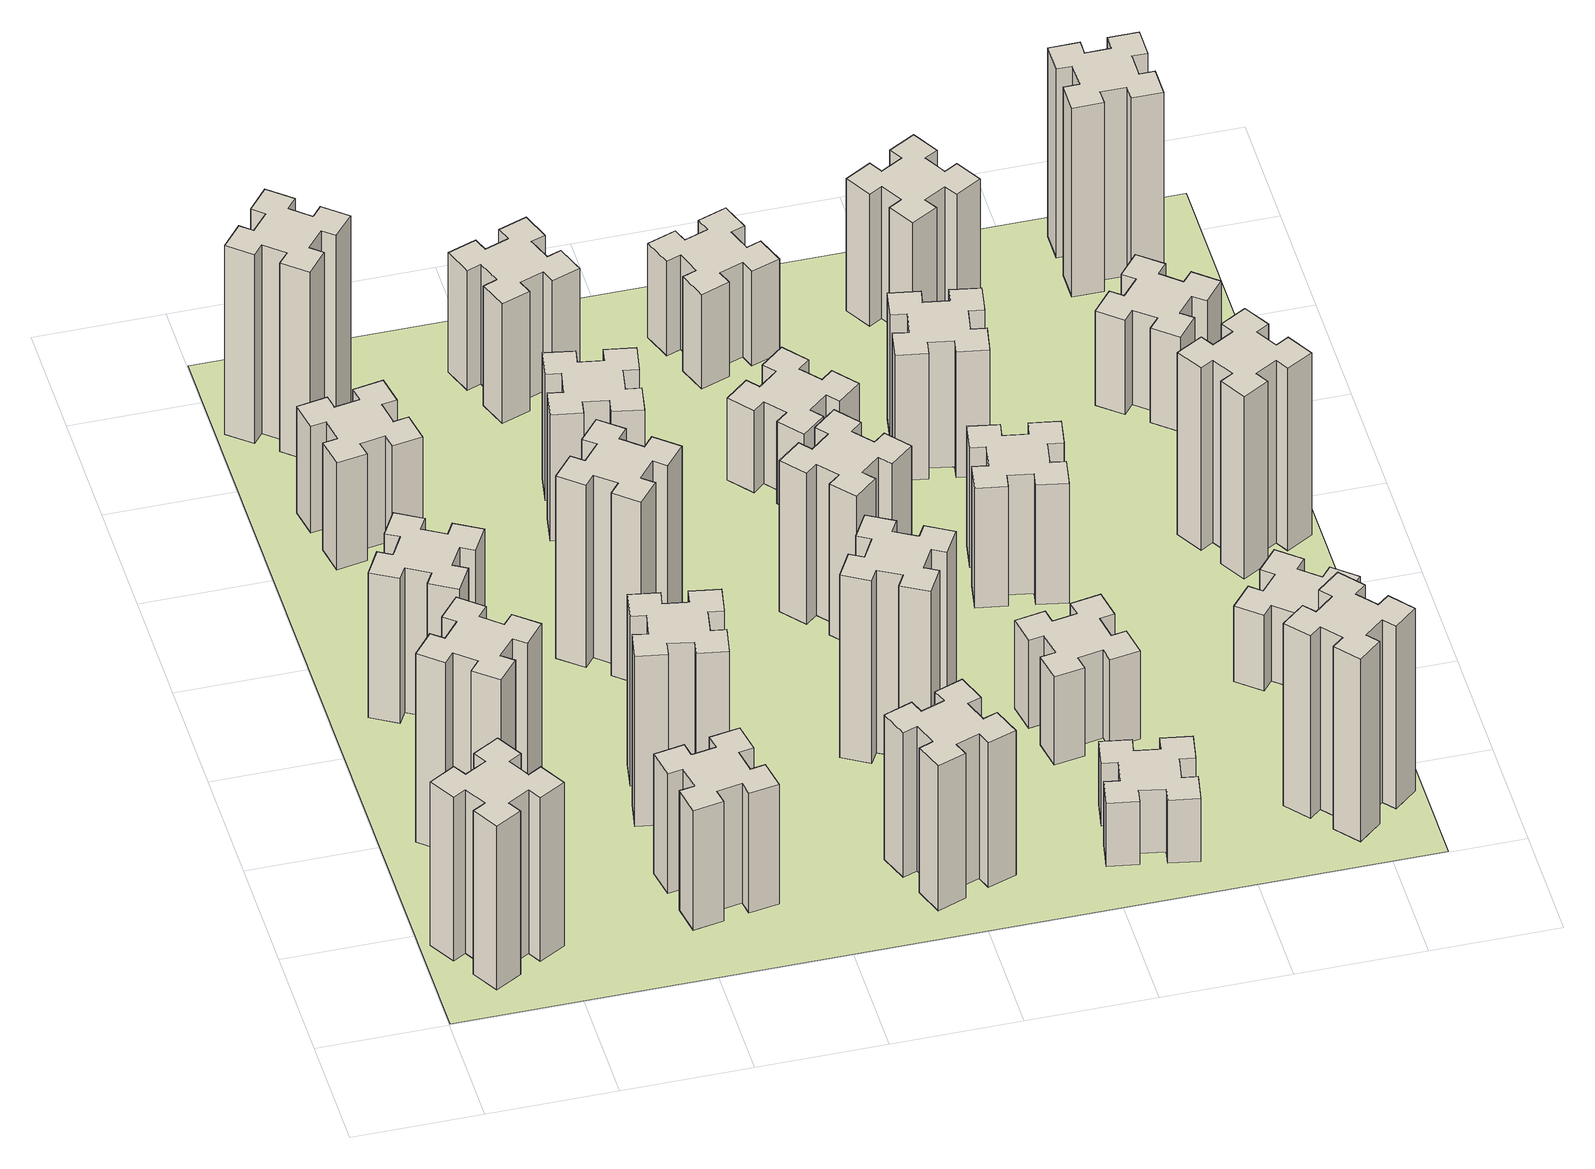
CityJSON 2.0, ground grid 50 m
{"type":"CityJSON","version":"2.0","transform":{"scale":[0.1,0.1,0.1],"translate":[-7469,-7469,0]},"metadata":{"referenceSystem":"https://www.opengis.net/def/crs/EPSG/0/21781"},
"CityObjects":{
"building1":{"type":"Building","attributes":{"class":"1000","function":"1000","usage":"1000","yearOfConstruction":2016,"roofType":"1000","measuredHeight":78,"storeysAboveGround":30,"storeysBelowGround":0},"geometry":[{"type":"Solid","lod":"1","boundaries":[[[[0,1,2,3,4,5,6,7,8,9,10,11,12,13,14,15,16,17,18,19]],[[17,16,20,21]],[[16,15,22,20]],[[15,14,23,22]],[[14,13,24,23]],[[13,12,25,24]],[[12,11,26,25]],[[11,10,27,26]],[[10,9,28,27]],[[9,8,29,28]],[[8,7,30,29]],[[7,6,31,30]],[[6,5,32,31]],[[5,4,33,32]],[[4,3,34,33]],[[3,2,35,34]],[[2,1,36,35]],[[1,0,37,36]],[[0,19,38,37]],[[19,18,39,38]],[[18,17,21,39]],[[24,25,26,27,28,29,30,31,32,33,34,35,36,37,38,39,21,20,22,23]]]]}]},
"building2":{"type":"Building","attributes":{"class":"1000","function":"1000","usage":"1000","yearOfConstruction":2016,"roofType":"1000","measuredHeight":90,"storeysAboveGround":30,"storeysBelowGround":0},"geometry":[{"type":"Solid","lod":"1","boundaries":[[[[40,41,42,43,44,45,46,47,48,49,50,51,52,53,54,55,56,57,58,59]],[[57,56,60,61]],[[56,55,62,60]],[[55,54,63,62]],[[54,53,64,63]],[[53,52,65,64]],[[52,51,66,65]],[[51,50,67,66]],[[50,49,68,67]],[[49,48,69,68]],[[48,47,70,69]],[[47,46,71,70]],[[46,45,72,71]],[[45,44,73,72]],[[44,43,74,73]],[[43,42,75,74]],[[42,41,76,75]],[[41,40,77,76]],[[40,59,78,77]],[[59,58,79,78]],[[58,57,61,79]],[[64,65,66,67,68,69,70,71,72,73,74,75,76,77,78,79,61,60,62,63]]]]}]},
"building3":{"type":"Building","attributes":{"class":"1000","function":"1000","usage":"1000","yearOfConstruction":2016,"roofType":"1000","measuredHeight":69,"storeysAboveGround":30,"storeysBelowGround":0},"geometry":[{"type":"Solid","lod":"1","boundaries":[[[[80,81,82,83,84,85,86,87,88,89,90,91,92,93,94,95,96,97,98,99]],[[97,96,100,101]],[[96,95,102,100]],[[95,94,103,102]],[[94,93,104,103]],[[93,92,105,104]],[[92,91,106,105]],[[91,90,107,106]],[[90,89,108,107]],[[89,88,109,108]],[[88,87,110,109]],[[87,86,111,110]],[[86,85,112,111]],[[85,84,113,112]],[[84,83,114,113]],[[83,82,115,114]],[[82,81,116,115]],[[81,80,117,116]],[[80,99,118,117]],[[99,98,119,118]],[[98,97,101,119]],[[104,105,106,107,108,109,110,111,112,113,114,115,116,117,118,119,101,100,102,103]]]]}]},
"building4":{"type":"Building","attributes":{"class":"1000","function":"1000","usage":"1000","yearOfConstruction":2016,"roofType":"1000","measuredHeight":51,"storeysAboveGround":30,"storeysBelowGround":0},"geometry":[{"type":"Solid","lod":"1","boundaries":[[[[120,121,122,123,124,125,126,127,128,129,130,131,132,133,134,135,136,137,138,139]],[[137,136,140,141]],[[136,135,142,140]],[[135,134,143,142]],[[134,133,144,143]],[[133,132,145,144]],[[132,131,146,145]],[[131,130,147,146]],[[130,129,148,147]],[[129,128,149,148]],[[128,127,150,149]],[[127,126,151,150]],[[126,125,152,151]],[[125,124,153,152]],[[124,123,154,153]],[[123,122,155,154]],[[122,121,156,155]],[[121,120,157,156]],[[120,139,158,157]],[[139,138,159,158]],[[138,137,141,159]],[[144,145,146,147,148,149,150,151,152,153,154,155,156,157,158,159,141,140,142,143]]]]}]},
"building5":{"type":"Building","attributes":{"class":"1000","function":"1000","usage":"1000","yearOfConstruction":2016,"roofType":"1000","measuredHeight":57,"storeysAboveGround":30,"storeysBelowGround":0},"geometry":[{"type":"Solid","lod":"1","boundaries":[[[[160,161,162,163,164,165,166,167,168,169,170,171,172,173,174,175,176,177,178,179]],[[177,176,180,181]],[[176,175,182,180]],[[175,174,183,182]],[[174,173,184,183]],[[173,172,185,184]],[[172,171,186,185]],[[171,170,187,186]],[[170,169,188,187]],[[169,168,189,188]],[[168,167,190,189]],[[167,166,191,190]],[[166,165,192,191]],[[165,164,193,192]],[[164,163,194,193]],[[163,162,195,194]],[[162,161,196,195]],[[161,160,197,196]],[[160,179,198,197]],[[179,178,199,198]],[[178,177,181,199]],[[184,185,186,187,188,189,190,191,192,193,194,195,196,197,198,199,181,180,182,183]]]]}]},
"building6":{"type":"Building","attributes":{"class":"1000","function":"1000","usage":"1000","yearOfConstruction":2016,"roofType":"1000","measuredHeight":90,"storeysAboveGround":30,"storeysBelowGround":0},"geometry":[{"type":"Solid","lod":"1","boundaries":[[[[200,201,202,203,204,205,206,207,208,209,210,211,212,213,214,215,216,217,218,219]],[[217,216,220,221]],[[216,215,222,220]],[[215,214,223,222]],[[214,213,224,223]],[[213,212,225,224]],[[212,211,226,225]],[[211,210,227,226]],[[210,209,228,227]],[[209,208,229,228]],[[208,207,230,229]],[[207,206,231,230]],[[206,205,232,231]],[[205,204,233,232]],[[204,203,234,233]],[[203,202,235,234]],[[202,201,236,235]],[[201,200,237,236]],[[200,219,238,237]],[[219,218,239,238]],[[218,217,221,239]],[[224,225,226,227,228,229,230,231,232,233,234,235,236,237,238,239,221,220,222,223]]]]}]},
"building7":{"type":"Building","attributes":{"class":"1000","function":"1000","usage":"1000","yearOfConstruction":2016,"roofType":"1000","measuredHeight":81,"storeysAboveGround":30,"storeysBelowGround":0},"geometry":[{"type":"Solid","lod":"1","boundaries":[[[[240,241,242,243,244,245,246,247,248,249,250,251,252,253,254,255,256,257,258,259]],[[257,256,260,261]],[[256,255,262,260]],[[255,254,263,262]],[[254,253,264,263]],[[253,252,265,264]],[[252,251,266,265]],[[251,250,267,266]],[[250,249,268,267]],[[249,248,269,268]],[[248,247,270,269]],[[247,246,271,270]],[[246,245,272,271]],[[245,244,273,272]],[[244,243,274,273]],[[243,242,275,274]],[[242,241,276,275]],[[241,240,277,276]],[[240,259,278,277]],[[259,258,279,278]],[[258,257,261,279]],[[264,265,266,267,268,269,270,271,272,273,274,275,276,277,278,279,261,260,262,263]]]]}]},
"building8":{"type":"Building","attributes":{"class":"1000","function":"1000","usage":"1000","yearOfConstruction":2016,"roofType":"1000","measuredHeight":87,"storeysAboveGround":30,"storeysBelowGround":0},"geometry":[{"type":"Solid","lod":"1","boundaries":[[[[280,281,282,283,284,285,286,287,288,289,290,291,292,293,294,295,296,297,298,299]],[[297,296,300,301]],[[296,295,302,300]],[[295,294,303,302]],[[294,293,304,303]],[[293,292,305,304]],[[292,291,306,305]],[[291,290,307,306]],[[290,289,308,307]],[[289,288,309,308]],[[288,287,310,309]],[[287,286,311,310]],[[286,285,312,311]],[[285,284,313,312]],[[284,283,314,313]],[[283,282,315,314]],[[282,281,316,315]],[[281,280,317,316]],[[280,299,318,317]],[[299,298,319,318]],[[298,297,301,319]],[[304,305,306,307,308,309,310,311,312,313,314,315,316,317,318,319,301,300,302,303]]]]}]},
"building9":{"type":"Building","attributes":{"class":"1000","function":"1000","usage":"1000","yearOfConstruction":2016,"roofType":"1000","measuredHeight":60,"storeysAboveGround":30,"storeysBelowGround":0},"geometry":[{"type":"Solid","lod":"1","boundaries":[[[[320,321,322,323,324,325,326,327,328,329,330,331,332,333,334,335,336,337,338,339]],[[337,336,340,341]],[[336,335,342,340]],[[335,334,343,342]],[[334,333,344,343]],[[333,332,345,344]],[[332,331,346,345]],[[331,330,347,346]],[[330,329,348,347]],[[329,328,349,348]],[[328,327,350,349]],[[327,326,351,350]],[[326,325,352,351]],[[325,324,353,352]],[[324,323,354,353]],[[323,322,355,354]],[[322,321,356,355]],[[321,320,357,356]],[[320,339,358,357]],[[339,338,359,358]],[[338,337,341,359]],[[344,345,346,347,348,349,350,351,352,353,354,355,356,357,358,359,341,340,342,343]]]]}]},
"building10":{"type":"Building","attributes":{"class":"1000","function":"1000","usage":"1000","yearOfConstruction":2016,"roofType":"1000","measuredHeight":69,"storeysAboveGround":30,"storeysBelowGround":0},"geometry":[{"type":"Solid","lod":"1","boundaries":[[[[360,361,362,363,364,365,366,367,368,369,370,371,372,373,374,375,376,377,378,379]],[[377,376,380,381]],[[376,375,382,380]],[[375,374,383,382]],[[374,373,384,383]],[[373,372,385,384]],[[372,371,386,385]],[[371,370,387,386]],[[370,369,388,387]],[[369,368,389,388]],[[368,367,390,389]],[[367,366,391,390]],[[366,365,392,391]],[[365,364,393,392]],[[364,363,394,393]],[[363,362,395,394]],[[362,361,396,395]],[[361,360,397,396]],[[360,379,398,397]],[[379,378,399,398]],[[378,377,381,399]],[[384,385,386,387,388,389,390,391,392,393,394,395,396,397,398,399,381,380,382,383]]]]}]},
"building11":{"type":"Building","attributes":{"class":"1000","function":"1000","usage":"1000","yearOfConstruction":2016,"roofType":"1000","measuredHeight":57,"storeysAboveGround":30,"storeysBelowGround":0},"geometry":[{"type":"Solid","lod":"1","boundaries":[[[[400,401,402,403,404,405,406,407,408,409,410,411,412,413,414,415,416,417,418,419]],[[417,416,420,421]],[[416,415,422,420]],[[415,414,423,422]],[[414,413,424,423]],[[413,412,425,424]],[[412,411,426,425]],[[411,410,427,426]],[[410,409,428,427]],[[409,408,429,428]],[[408,407,430,429]],[[407,406,431,430]],[[406,405,432,431]],[[405,404,433,432]],[[404,403,434,433]],[[403,402,435,434]],[[402,401,436,435]],[[401,400,437,436]],[[400,419,438,437]],[[419,418,439,438]],[[418,417,421,439]],[[424,425,426,427,428,429,430,431,432,433,434,435,436,437,438,439,421,420,422,423]]]]}]},
"building12":{"type":"Building","attributes":{"class":"1000","function":"1000","usage":"1000","yearOfConstruction":2016,"roofType":"1000","measuredHeight":87,"storeysAboveGround":30,"storeysBelowGround":0},"geometry":[{"type":"Solid","lod":"1","boundaries":[[[[440,441,442,443,444,445,446,447,448,449,450,451,452,453,454,455,456,457,458,459]],[[457,456,460,461]],[[456,455,462,460]],[[455,454,463,462]],[[454,453,464,463]],[[453,452,465,464]],[[452,451,466,465]],[[451,450,467,466]],[[450,449,468,467]],[[449,448,469,468]],[[448,447,470,469]],[[447,446,471,470]],[[446,445,472,471]],[[445,444,473,472]],[[444,443,474,473]],[[443,442,475,474]],[[442,441,476,475]],[[441,440,477,476]],[[440,459,478,477]],[[459,458,479,478]],[[458,457,461,479]],[[464,465,466,467,468,469,470,471,472,473,474,475,476,477,478,479,461,460,462,463]]]]}]},
"building13":{"type":"Building","attributes":{"class":"1000","function":"1000","usage":"1000","yearOfConstruction":2016,"roofType":"1000","measuredHeight":72,"storeysAboveGround":30,"storeysBelowGround":0},"geometry":[{"type":"Solid","lod":"1","boundaries":[[[[480,481,482,483,484,485,486,487,488,489,490,491,492,493,494,495,496,497,498,499]],[[497,496,500,501]],[[496,495,502,500]],[[495,494,503,502]],[[494,493,504,503]],[[493,492,505,504]],[[492,491,506,505]],[[491,490,507,506]],[[490,489,508,507]],[[489,488,509,508]],[[488,487,510,509]],[[487,486,511,510]],[[486,485,512,511]],[[485,484,513,512]],[[484,483,514,513]],[[483,482,515,514]],[[482,481,516,515]],[[481,480,517,516]],[[480,499,518,517]],[[499,498,519,518]],[[498,497,501,519]],[[504,505,506,507,508,509,510,511,512,513,514,515,516,517,518,519,501,500,502,503]]]]}]},
"building14":{"type":"Building","attributes":{"class":"1000","function":"1000","usage":"1000","yearOfConstruction":2016,"roofType":"1000","measuredHeight":39,"storeysAboveGround":30,"storeysBelowGround":0},"geometry":[{"type":"Solid","lod":"1","boundaries":[[[[520,521,522,523,524,525,526,527,528,529,530,531,532,533,534,535,536,537,538,539]],[[537,536,540,541]],[[536,535,542,540]],[[535,534,543,542]],[[534,533,544,543]],[[533,532,545,544]],[[532,531,546,545]],[[531,530,547,546]],[[530,529,548,547]],[[529,528,549,548]],[[528,527,550,549]],[[527,526,551,550]],[[526,525,552,551]],[[525,524,553,552]],[[524,523,554,553]],[[523,522,555,554]],[[522,521,556,555]],[[521,520,557,556]],[[520,539,558,557]],[[539,538,559,558]],[[538,537,541,559]],[[544,545,546,547,548,549,550,551,552,553,554,555,556,557,558,559,541,540,542,543]]]]}]},
"building15":{"type":"Building","attributes":{"class":"1000","function":"1000","usage":"1000","yearOfConstruction":2016,"roofType":"1000","measuredHeight":30,"storeysAboveGround":30,"storeysBelowGround":0},"geometry":[{"type":"Solid","lod":"1","boundaries":[[[[560,561,562,563,564,565,566,567,568,569,570,571,572,573,574,575,576,577,578,579]],[[577,576,580,581]],[[576,575,582,580]],[[575,574,583,582]],[[574,573,584,583]],[[573,572,585,584]],[[572,571,586,585]],[[571,570,587,586]],[[570,569,588,587]],[[569,568,589,588]],[[568,567,590,589]],[[567,566,591,590]],[[566,565,592,591]],[[565,564,593,592]],[[564,563,594,593]],[[563,562,595,594]],[[562,561,596,595]],[[561,560,597,596]],[[560,579,598,597]],[[579,578,599,598]],[[578,577,581,599]],[[584,585,586,587,588,589,590,591,592,593,594,595,596,597,598,599,581,580,582,583]]]]}]},
"building16":{"type":"Building","attributes":{"class":"1000","function":"1000","usage":"1000","yearOfConstruction":2016,"roofType":"1000","measuredHeight":45,"storeysAboveGround":30,"storeysBelowGround":0},"geometry":[{"type":"Solid","lod":"1","boundaries":[[[[600,601,602,603,604,605,606,607,608,609,610,611,612,613,614,615,616,617,618,619]],[[617,616,620,621]],[[616,615,622,620]],[[615,614,623,622]],[[614,613,624,623]],[[613,612,625,624]],[[612,611,626,625]],[[611,610,627,626]],[[610,609,628,627]],[[609,608,629,628]],[[608,607,630,629]],[[607,606,631,630]],[[606,605,632,631]],[[605,604,633,632]],[[604,603,634,633]],[[603,602,635,634]],[[602,601,636,635]],[[601,600,637,636]],[[600,619,638,637]],[[619,618,639,638]],[[618,617,621,639]],[[624,625,626,627,628,629,630,631,632,633,634,635,636,637,638,639,621,620,622,623]]]]}]},
"building17":{"type":"Building","attributes":{"class":"1000","function":"1000","usage":"1000","yearOfConstruction":2016,"roofType":"1000","measuredHeight":42,"storeysAboveGround":30,"storeysBelowGround":0},"geometry":[{"type":"Solid","lod":"1","boundaries":[[[[640,641,642,643,644,645,646,647,648,649,650,651,652,653,654,655,656,657,658,659]],[[657,656,660,661]],[[656,655,662,660]],[[655,654,663,662]],[[654,653,664,663]],[[653,652,665,664]],[[652,651,666,665]],[[651,650,667,666]],[[650,649,668,667]],[[649,648,669,668]],[[648,647,670,669]],[[647,646,671,670]],[[646,645,672,671]],[[645,644,673,672]],[[644,643,674,673]],[[643,642,675,674]],[[642,641,676,675]],[[641,640,677,676]],[[640,659,678,677]],[[659,658,679,678]],[[658,657,661,679]],[[664,665,666,667,668,669,670,671,672,673,674,675,676,677,678,679,661,660,662,663]]]]}]},
"building18":{"type":"Building","attributes":{"class":"1000","function":"1000","usage":"1000","yearOfConstruction":2016,"roofType":"1000","measuredHeight":57,"storeysAboveGround":30,"storeysBelowGround":0},"geometry":[{"type":"Solid","lod":"1","boundaries":[[[[680,681,682,683,684,685,686,687,688,689,690,691,692,693,694,695,696,697,698,699]],[[697,696,700,701]],[[696,695,702,700]],[[695,694,703,702]],[[694,693,704,703]],[[693,692,705,704]],[[692,691,706,705]],[[691,690,707,706]],[[690,689,708,707]],[[689,688,709,708]],[[688,687,710,709]],[[687,686,711,710]],[[686,685,712,711]],[[685,684,713,712]],[[684,683,714,713]],[[683,682,715,714]],[[682,681,716,715]],[[681,680,717,716]],[[680,699,718,717]],[[699,698,719,718]],[[698,697,701,719]],[[704,705,706,707,708,709,710,711,712,713,714,715,716,717,718,719,701,700,702,703]]]]}]},
"building19":{"type":"Building","attributes":{"class":"1000","function":"1000","usage":"1000","yearOfConstruction":2016,"roofType":"1000","measuredHeight":60,"storeysAboveGround":30,"storeysBelowGround":0},"geometry":[{"type":"Solid","lod":"1","boundaries":[[[[720,721,722,723,724,725,726,727,728,729,730,731,732,733,734,735,736,737,738,739]],[[737,736,740,741]],[[736,735,742,740]],[[735,734,743,742]],[[734,733,744,743]],[[733,732,745,744]],[[732,731,746,745]],[[731,730,747,746]],[[730,729,748,747]],[[729,728,749,748]],[[728,727,750,749]],[[727,726,751,750]],[[726,725,752,751]],[[725,724,753,752]],[[724,723,754,753]],[[723,722,755,754]],[[722,721,756,755]],[[721,720,757,756]],[[720,739,758,757]],[[739,738,759,758]],[[738,737,741,759]],[[744,745,746,747,748,749,750,751,752,753,754,755,756,757,758,759,741,740,742,743]]]]}]},
"building20":{"type":"Building","attributes":{"class":"1000","function":"1000","usage":"1000","yearOfConstruction":2016,"roofType":"1000","measuredHeight":87,"storeysAboveGround":30,"storeysBelowGround":0},"geometry":[{"type":"Solid","lod":"1","boundaries":[[[[760,761,762,763,764,765,766,767,768,769,770,771,772,773,774,775,776,777,778,779]],[[777,776,780,781]],[[776,775,782,780]],[[775,774,783,782]],[[774,773,784,783]],[[773,772,785,784]],[[772,771,786,785]],[[771,770,787,786]],[[770,769,788,787]],[[769,768,789,788]],[[768,767,790,789]],[[767,766,791,790]],[[766,765,792,791]],[[765,764,793,792]],[[764,763,794,793]],[[763,762,795,794]],[[762,761,796,795]],[[761,760,797,796]],[[760,779,798,797]],[[779,778,799,798]],[[778,777,781,799]],[[784,785,786,787,788,789,790,791,792,793,794,795,796,797,798,799,781,780,782,783]]]]}]},
"building21":{"type":"Building","attributes":{"class":"1000","function":"1000","usage":"1000","yearOfConstruction":2016,"roofType":"1000","measuredHeight":63,"storeysAboveGround":30,"storeysBelowGround":0},"geometry":[{"type":"Solid","lod":"1","boundaries":[[[[800,801,802,803,804,805,806,807,808,809,810,811,812,813,814,815,816,817,818,819]],[[817,816,820,821]],[[816,815,822,820]],[[815,814,823,822]],[[814,813,824,823]],[[813,812,825,824]],[[812,811,826,825]],[[811,810,827,826]],[[810,809,828,827]],[[809,808,829,828]],[[808,807,830,829]],[[807,806,831,830]],[[806,805,832,831]],[[805,804,833,832]],[[804,803,834,833]],[[803,802,835,834]],[[802,801,836,835]],[[801,800,837,836]],[[800,819,838,837]],[[819,818,839,838]],[[818,817,821,839]],[[824,825,826,827,828,829,830,831,832,833,834,835,836,837,838,839,821,820,822,823]]]]}]},
"building22":{"type":"Building","attributes":{"class":"1000","function":"1000","usage":"1000","yearOfConstruction":2016,"roofType":"1000","measuredHeight":36,"storeysAboveGround":30,"storeysBelowGround":0},"geometry":[{"type":"Solid","lod":"1","boundaries":[[[[840,841,842,843,844,845,846,847,848,849,850,851,852,853,854,855,856,857,858,859]],[[857,856,860,861]],[[856,855,862,860]],[[855,854,863,862]],[[854,853,864,863]],[[853,852,865,864]],[[852,851,866,865]],[[851,850,867,866]],[[850,849,868,867]],[[849,848,869,868]],[[848,847,870,869]],[[847,846,871,870]],[[846,845,872,871]],[[845,844,873,872]],[[844,843,874,873]],[[843,842,875,874]],[[842,841,876,875]],[[841,840,877,876]],[[840,859,878,877]],[[859,858,879,878]],[[858,857,861,879]],[[864,865,866,867,868,869,870,871,872,873,874,875,876,877,878,879,861,860,862,863]]]]}]},
"building23":{"type":"Building","attributes":{"class":"1000","function":"1000","usage":"1000","yearOfConstruction":2016,"roofType":"1000","measuredHeight":87,"storeysAboveGround":30,"storeysBelowGround":0},"geometry":[{"type":"Solid","lod":"1","boundaries":[[[[880,881,882,883,884,885,886,887,888,889,890,891,892,893,894,895,896,897,898,899]],[[897,896,900,901]],[[896,895,902,900]],[[895,894,903,902]],[[894,893,904,903]],[[893,892,905,904]],[[892,891,906,905]],[[891,890,907,906]],[[890,889,908,907]],[[889,888,909,908]],[[888,887,910,909]],[[887,886,911,910]],[[886,885,912,911]],[[885,884,913,912]],[[884,883,914,913]],[[883,882,915,914]],[[882,881,916,915]],[[881,880,917,916]],[[880,899,918,917]],[[899,898,919,918]],[[898,897,901,919]],[[904,905,906,907,908,909,910,911,912,913,914,915,916,917,918,919,901,900,902,903]]]]}]},
"building24":{"type":"Building","attributes":{"class":"1000","function":"1000","usage":"1000","yearOfConstruction":2016,"roofType":"1000","measuredHeight":45,"storeysAboveGround":30,"storeysBelowGround":0},"geometry":[{"type":"Solid","lod":"1","boundaries":[[[[920,921,922,923,924,925,926,927,928,929,930,931,932,933,934,935,936,937,938,939]],[[937,936,940,941]],[[936,935,942,940]],[[935,934,943,942]],[[934,933,944,943]],[[933,932,945,944]],[[932,931,946,945]],[[931,930,947,946]],[[930,929,948,947]],[[929,928,949,948]],[[928,927,950,949]],[[927,926,951,950]],[[926,925,952,951]],[[925,924,953,952]],[[924,923,954,953]],[[923,922,955,954]],[[922,921,956,955]],[[921,920,957,956]],[[920,939,958,957]],[[939,938,959,958]],[[938,937,941,959]],[[944,945,946,947,948,949,950,951,952,953,954,955,956,957,958,959,941,940,942,943]]]]}]},
"building25":{"type":"Building","attributes":{"class":"1000","function":"1000","usage":"1000","yearOfConstruction":2016,"roofType":"1000","measuredHeight":90,"storeysAboveGround":30,"storeysBelowGround":0},"geometry":[{"type":"Solid","lod":"1","boundaries":[[[[960,961,962,963,964,965,966,967,968,969,970,971,972,973,974,975,976,977,978,979]],[[977,976,980,981]],[[976,975,982,980]],[[975,974,983,982]],[[974,973,984,983]],[[973,972,985,984]],[[972,971,986,985]],[[971,970,987,986]],[[970,969,988,987]],[[969,968,989,988]],[[968,967,990,989]],[[967,966,991,990]],[[966,965,992,991]],[[965,964,993,992]],[[964,963,994,993]],[[963,962,995,994]],[[962,961,996,995]],[[961,960,997,996]],[[960,979,998,997]],[[979,978,999,998]],[[978,977,981,999]],[[984,985,986,987,988,989,990,991,992,993,994,995,996,997,998,999,981,980,982,983]]]]}]},
"landuse1":{"type":"LandUse","attributes":{"name":"plot1","function":"1010"},"geometry":[{"type":"MultiSurface","lod":"1","boundaries":[[[1000,1001,1002,1003]]]}]}
},
"vertices":[
[155,364,0],[205,277,0],[153,247,0],[213,143,0],[317,203,0],[287,255,0],[374,305,0],[404,253,0],[508,313,0],[448,417,0],[396,387,0],[346,474,0],[398,504,0],[338,608,0],[234,548,0],[264,496,0],[177,446,0],[147,498,0],[43,438,0],[103,334,0],[177,446,780],[147,498,780],[264,496,780],[234,548,780],[338,608,780],[398,504,780],[346,474,780],[396,387,780],[448,417,780],[508,313,780],[404,253,780],[374,305,780],[287,255,780],[317,203,780],[213,143,780],[153,247,780],[205,277,780],[155,364,780],[103,334,780],[43,438,780],
[484,1067,0],[408,1132,0],[446,1178,0],[354,1255,0],[277,1163,0],[323,1124,0],[259,1048,0],[213,1086,0],[136,994,0],[228,917,0],[266,963,0],[343,899,0],[304,853,0],[396,776,0],[473,868,0],[427,906,0],[492,983,0],[538,944,0],[615,1036,0],[523,1113,0],[492,983,900],[538,944,900],[427,906,900],[473,868,900],[396,776,900],[304,853,900],[343,899,900],[266,963,900],[228,917,900],[136,994,900],[213,1086,900],[259,1048,900],[323,1124,900],[277,1163,900],[354,1255,900],[446,1178,900],[408,1132,900],[484,1067,900],[523,1113,900],[615,1036,900],
[474,1826,0],[387,1876,0],[417,1928,0],[313,1988,0],[253,1884,0],[305,1854,0],[255,1767,0],[203,1797,0],[143,1693,0],[247,1633,0],[277,1685,0],[364,1635,0],[334,1583,0],[438,1523,0],[498,1627,0],[446,1657,0],[496,1744,0],[548,1714,0],[608,1818,0],[504,1878,0],[496,1744,690],[548,1714,690],[446,1657,690],[498,1627,690],[438,1523,690],[334,1583,690],[364,1635,690],[277,1685,690],[247,1633,690],[143,1693,690],[203,1797,690],[255,1767,690],[305,1854,690],[253,1884,690],[313,1988,690],[417,1928,690],[387,1876,690],[474,1826,690],[504,1878,690],[608,1818,690],
[405,2812,0],[307,2795,0],[297,2854,0],[178,2833,0],[199,2715,0],[258,2725,0],[276,2627,0],[217,2617,0],[237,2498,0],[356,2519,0],[345,2578,0],[444,2596,0],[454,2537,0],[572,2557,0],[551,2676,0],[492,2665,0],[475,2764,0],[534,2774,0],[513,2892,0],[395,2871,0],[475,2764,510],[534,2774,510],[492,2665,510],[551,2676,510],[572,2557,510],[454,2537,510],[444,2596,510],[345,2578,510],[356,2519,510],[237,2498,510],[217,2617,510],[276,2627,510],[258,2725,510],[199,2715,510],[178,2833,510],[297,2854,510],[307,2795,510],[405,2812,510],[395,2871,510],[513,2892,510],
[1085,358,0],[1184,376,0],[1194,317,0],[1312,337,0],[1291,456,0],[1232,445,0],[1215,544,0],[1274,554,0],[1253,672,0],[1135,651,0],[1145,592,0],[1047,575,0],[1037,634,0],[918,613,0],[939,495,0],[998,505,0],[1016,407,0],[957,397,0],[977,278,0],[1096,299,0],[1016,407,570],[957,397,570],[998,505,570],[939,495,570],[918,613,570],[1037,634,570],[1047,575,570],[1145,592,570],[1135,651,570],[1253,672,570],[1274,554,570],[1215,544,570],[1232,445,570],[1291,456,570],[1312,337,570],[1194,317,570],[1184,376,570],[1085,358,570],[1096,299,570],[977,278,570],
[384,3387,0],[308,3452,0],[346,3498,0],[254,3575,0],[177,3483,0],[223,3444,0],[159,3368,0],[113,3406,0],[36,3314,0],[128,3237,0],[166,3283,0],[243,3219,0],[204,3173,0],[296,3096,0],[373,3188,0],[327,3226,0],[392,3303,0],[438,3264,0],[515,3356,0],[423,3433,0],[392,3303,900],[438,3264,900],[327,3226,900],[373,3188,900],[296,3096,900],[204,3173,900],[243,3219,900],[166,3283,900],[128,3237,900],[36,3314,900],[113,3406,900],[159,3368,900],[223,3444,900],[177,3483,900],[254,3575,900],[346,3498,900],[308,3452,900],[384,3387,900],[423,3433,900],[515,3356,900],
[1047,916,0],[1145,898,0],[1135,839,0],[1253,818,0],[1274,937,0],[1215,947,0],[1232,1045,0],[1291,1035,0],[1312,1153,0],[1194,1174,0],[1184,1115,0],[1085,1132,0],[1096,1191,0],[977,1212,0],[957,1094,0],[1016,1084,0],[998,985,0],[939,996,0],[918,877,0],[1037,857,0],[998,985,810],[939,996,810],[1016,1084,810],[957,1094,810],[977,1212,810],[1096,1191,810],[1085,1132,810],[1184,1115,810],[1194,1174,810],[1312,1153,810],[1291,1035,810],[1232,1045,810],[1215,947,810],[1274,937,810],[1253,818,810],[1135,839,810],[1145,898,810],[1047,916,810],[1037,857,810],[918,877,810],
[1224,1907,0],[1148,1972,0],[1186,2018,0],[1094,2095,0],[1017,2003,0],[1063,1964,0],[999,1888,0],[953,1926,0],[876,1834,0],[968,1757,0],[1006,1803,0],[1083,1739,0],[1044,1693,0],[1136,1616,0],[1213,1708,0],[1167,1746,0],[1232,1823,0],[1278,1784,0],[1355,1876,0],[1263,1953,0],[1232,1823,870],[1278,1784,870],[1167,1746,870],[1213,1708,870],[1136,1616,870],[1044,1693,870],[1083,1739,870],[1006,1803,870],[968,1757,870],[876,1834,870],[953,1926,870],[999,1888,870],[1063,1964,870],[1017,2003,870],[1094,2095,870],[1186,2018,870],[1148,1972,870],[1224,1907,870],[1263,1953,870],[1355,1876,870],
[1315,2527,0],[1332,2625,0],[1391,2615,0],[1412,2733,0],[1294,2754,0],[1284,2695,0],[1185,2712,0],[1196,2771,0],[1077,2792,0],[1057,2674,0],[1116,2664,0],[1098,2565,0],[1039,2576,0],[1018,2457,0],[1137,2437,0],[1147,2496,0],[1245,2478,0],[1235,2419,0],[1353,2398,0],[1374,2517,0],[1245,2478,600],[1235,2419,600],[1147,2496,600],[1137,2437,600],[1018,2457,600],[1039,2576,600],[1098,2565,600],[1116,2664,600],[1057,2674,600],[1077,2792,600],[1196,2771,600],[1185,2712,600],[1284,2695,600],[1294,2754,600],[1412,2733,600],[1391,2615,600],[1332,2625,600],[1315,2527,600],[1374,2517,600],[1353,2398,600],
[1965,496,0],[1871,462,0],[1850,518,0],[1737,477,0],[1779,364,0],[1835,385,0],[1869,291,0],[1813,270,0],[1854,157,0],[1967,199,0],[1946,255,0],[2040,289,0],[2060,233,0],[2173,274,0],[2132,387,0],[2076,366,0],[2042,460,0],[2098,480,0],[2057,593,0],[1944,552,0],[2042,460,690],[2098,480,690],[2076,366,690],[2132,387,690],[2173,274,690],[2060,233,690],[2040,289,690],[1946,255,690],[1967,199,690],[1854,157,690],[1813,270,690],[1869,291,690],[1835,385,690],[1779,364,690],[1737,477,690],[1850,518,690],[1871,462,690],[1965,496,690],[1944,552,690],[2057,593,690],
[1125,3456,0],[1031,3422,0],[1010,3478,0],[897,3437,0],[939,3324,0],[995,3345,0],[1029,3251,0],[973,3230,0],[1014,3117,0],[1127,3159,0],[1106,3215,0],[1200,3249,0],[1220,3193,0],[1333,3234,0],[1292,3347,0],[1236,3326,0],[1202,3420,0],[1258,3440,0],[1217,3553,0],[1104,3512,0],[1202,3420,570],[1258,3440,570],[1236,3326,570],[1292,3347,570],[1333,3234,570],[1220,3193,570],[1200,3249,570],[1106,3215,570],[1127,3159,570],[1014,3117,570],[973,3230,570],[1029,3251,570],[995,3345,570],[939,3324,570],[897,3437,570],[1010,3478,570],[1031,3422,570],[1125,3456,570],[1104,3512,570],[1217,3553,570],
[2026,1017,0],[2076,1104,0],[2128,1074,0],[2188,1178,0],[2084,1238,0],[2054,1186,0],[1967,1236,0],[1997,1288,0],[1893,1348,0],[1833,1244,0],[1885,1214,0],[1835,1127,0],[1783,1157,0],[1723,1053,0],[1827,993,0],[1857,1045,0],[1944,995,0],[1914,943,0],[2018,883,0],[2078,987,0],[1944,995,870],[1914,943,870],[1857,1045,870],[1827,993,870],[1723,1053,870],[1783,1157,870],[1835,1127,870],[1885,1214,870],[1833,1244,870],[1893,1348,870],[1997,1288,870],[1967,1236,870],[2054,1186,870],[2084,1238,870],[2188,1178,870],[2128,1074,870],[2076,1104,870],[2026,1017,870],[2078,987,870],[2018,883,870],
[2072,1888,0],[2007,1964,0],[2053,2003,0],[1976,2095,0],[1884,2018,0],[1923,1972,0],[1846,1907,0],[1808,1953,0],[1716,1876,0],[1793,1784,0],[1839,1823,0],[1903,1746,0],[1857,1708,0],[1934,1616,0],[2026,1693,0],[1988,1739,0],[2064,1803,0],[2103,1757,0],[2195,1834,0],[2118,1926,0],[2064,1803,720],[2103,1757,720],[1988,1739,720],[2026,1693,720],[1934,1616,720],[1857,1708,720],[1903,1746,720],[1839,1823,720],[1793,1784,720],[1716,1876,720],[1808,1953,720],[1846,1907,720],[1923,1972,720],[1884,2018,720],[1976,2095,720],[2053,2003,720],[2007,1964,720],[2072,1888,720],[2118,1926,720],[2195,1834,720],
[1988,2479,0],[2064,2543,0],[2103,2497,0],[2195,2574,0],[2118,2666,0],[2072,2628,0],[2007,2704,0],[2053,2743,0],[1976,2835,0],[1884,2758,0],[1923,2712,0],[1846,2647,0],[1808,2693,0],[1716,2616,0],[1793,2524,0],[1839,2563,0],[1903,2486,0],[1857,2448,0],[1934,2356,0],[2026,2433,0],[1903,2486,390],[1857,2448,390],[1839,2563,390],[1793,2524,390],[1716,2616,390],[1808,2693,390],[1846,2647,390],[1923,2712,390],[1884,2758,390],[1976,2835,390],[2053,2743,390],[2007,2704,390],[2072,2628,390],[2118,2666,390],[2195,2574,390],[2103,2497,390],[2064,2543,390],[1988,2479,390],[2026,2433,390],[1934,2356,390],
[2596,444,0],[2578,345,0],[2519,356,0],[2498,237,0],[2617,217,0],[2627,276,0],[2725,258,0],[2715,199,0],[2833,178,0],[2854,297,0],[2795,307,0],[2812,405,0],[2871,395,0],[2892,513,0],[2774,534,0],[2764,475,0],[2665,492,0],[2676,551,0],[2557,572,0],[2537,454,0],[2665,492,300],[2676,551,300],[2764,475,300],[2774,534,300],[2892,513,300],[2871,395,300],[2812,405,300],[2795,307,300],[2854,297,300],[2833,178,300],[2715,199,300],[2725,258,300],[2627,276,300],[2617,217,300],[2498,237,300],[2519,356,300],[2578,345,300],[2596,444,300],[2537,454,300],[2557,572,300],
[1865,3456,0],[1771,3422,0],[1750,3478,0],[1637,3437,0],[1679,3324,0],[1735,3345,0],[1769,3251,0],[1713,3230,0],[1754,3117,0],[1867,3159,0],[1846,3215,0],[1940,3249,0],[1960,3193,0],[2073,3234,0],[2032,3347,0],[1976,3326,0],[1942,3420,0],[1998,3440,0],[1957,3553,0],[1844,3512,0],[1942,3420,450],[1998,3440,450],[1976,3326,450],[2032,3347,450],[2073,3234,450],[1960,3193,450],[1940,3249,450],[1846,3215,450],[1867,3159,450],[1754,3117,450],[1713,3230,450],[1769,3251,450],[1735,3345,450],[1679,3324,450],[1637,3437,450],[1750,3478,450],[1771,3422,450],[1865,3456,450],[1844,3512,450],[1957,3553,450],
[2625,1132,0],[2527,1115,0],[2517,1174,0],[2398,1153,0],[2419,1035,0],[2478,1045,0],[2496,947,0],[2437,937,0],[2457,818,0],[2576,839,0],[2565,898,0],[2664,916,0],[2674,857,0],[2792,877,0],[2771,996,0],[2712,985,0],[2695,1084,0],[2754,1094,0],[2733,1212,0],[2615,1191,0],[2695,1084,420],[2754,1094,420],[2712,985,420],[2771,996,420],[2792,877,420],[2674,857,420],[2664,916,420],[2565,898,420],[2576,839,420],[2457,818,420],[2437,937,420],[2496,947,420],[2478,1045,420],[2419,1035,420],[2398,1153,420],[2517,1174,420],[2527,1115,420],[2625,1132,420],[2615,1191,420],[2733,1212,420],
[2527,1756,0],[2625,1738,0],[2615,1679,0],[2733,1658,0],[2754,1777,0],[2695,1787,0],[2712,1885,0],[2771,1875,0],[2792,1993,0],[2674,2014,0],[2664,1955,0],[2565,1972,0],[2576,2031,0],[2457,2052,0],[2437,1934,0],[2496,1924,0],[2478,1825,0],[2419,1836,0],[2398,1717,0],[2517,1697,0],[2478,1825,570],[2419,1836,570],[2496,1924,570],[2437,1934,570],[2457,2052,570],[2576,2031,570],[2565,1972,570],[2664,1955,570],[2674,2014,570],[2792,1993,570],[2771,1875,570],[2712,1885,570],[2695,1787,570],[2754,1777,570],[2733,1658,570],[2615,1679,570],[2625,1738,570],[2527,1756,570],[2517,1697,570],[2398,1717,570],
[2564,2695,0],[2465,2712,0],[2476,2771,0],[2357,2792,0],[2337,2674,0],[2396,2664,0],[2378,2565,0],[2319,2576,0],[2298,2457,0],[2417,2437,0],[2427,2496,0],[2525,2478,0],[2515,2419,0],[2633,2398,0],[2654,2517,0],[2595,2527,0],[2612,2625,0],[2671,2615,0],[2692,2733,0],[2574,2754,0],[2612,2625,600],[2671,2615,600],[2595,2527,600],[2654,2517,600],[2633,2398,600],[2515,2419,600],[2525,2478,600],[2427,2496,600],[2417,2437,600],[2298,2457,600],[2319,2576,600],[2378,2565,600],[2396,2664,600],[2337,2674,600],[2357,2792,600],[2476,2771,600],[2465,2712,600],[2564,2695,600],[2574,2754,600],[2692,2733,600],
[3468,259,0],[3544,323,0],[3583,277,0],[3675,354,0],[3598,446,0],[3552,408,0],[3487,484,0],[3533,523,0],[3456,615,0],[3364,538,0],[3403,492,0],[3326,427,0],[3288,473,0],[3196,396,0],[3273,304,0],[3319,343,0],[3383,266,0],[3337,228,0],[3414,136,0],[3506,213,0],[3383,266,870],[3337,228,870],[3319,343,870],[3273,304,870],[3196,396,870],[3288,473,870],[3326,427,870],[3403,492,870],[3364,538,870],[3456,615,870],[3533,523,870],[3487,484,870],[3552,408,870],[3598,446,870],[3675,354,870],[3583,277,870],[3544,323,870],[3468,259,870],[3506,213,870],[3414,136,870],
[2716,3347,0],[2666,3434,0],[2718,3464,0],[2658,3568,0],[2554,3508,0],[2584,3456,0],[2497,3406,0],[2467,3458,0],[2363,3398,0],[2423,3294,0],[2475,3324,0],[2525,3237,0],[2473,3207,0],[2533,3103,0],[2637,3163,0],[2607,3215,0],[2694,3265,0],[2724,3213,0],[2828,3273,0],[2768,3377,0],[2694,3265,630],[2724,3213,630],[2607,3215,630],[2637,3163,630],[2533,3103,630],[2473,3207,630],[2525,3237,630],[2475,3324,630],[2423,3294,630],[2363,3398,630],[2467,3458,630],[2497,3406,630],[2584,3456,630],[2554,3508,630],[2658,3568,630],[2718,3464,630],[2666,3434,630],[2716,3347,630],[2768,3377,630],[2828,3273,630],
[3487,1006,0],[3552,1083,0],[3598,1044,0],[3675,1136,0],[3583,1213,0],[3544,1167,0],[3468,1232,0],[3506,1278,0],[3414,1355,0],[3337,1263,0],[3383,1224,0],[3319,1148,0],[3273,1186,0],[3196,1094,0],[3288,1017,0],[3326,1063,0],[3403,999,0],[3364,953,0],[3456,876,0],[3533,968,0],[3403,999,360],[3364,953,360],[3326,1063,360],[3288,1017,360],[3196,1094,360],[3273,1186,360],[3319,1148,360],[3383,1224,360],[3337,1263,360],[3414,1355,360],[3506,1278,360],[3468,1232,360],[3544,1167,360],[3583,1213,360],[3675,1136,360],[3598,1044,360],[3552,1083,360],[3487,1006,360],[3533,968,360],[3456,876,360],
[3556,1867,0],[3506,1954,0],[3558,1984,0],[3498,2088,0],[3394,2028,0],[3424,1976,0],[3337,1926,0],[3307,1978,0],[3203,1918,0],[3263,1814,0],[3315,1844,0],[3365,1757,0],[3313,1727,0],[3373,1623,0],[3477,1683,0],[3447,1735,0],[3534,1785,0],[3564,1733,0],[3668,1793,0],[3608,1897,0],[3534,1785,870],[3564,1733,870],[3447,1735,870],[3477,1683,870],[3373,1623,870],[3313,1727,870],[3365,1757,870],[3315,1844,870],[3263,1814,870],[3203,1918,870],[3307,1978,870],[3337,1926,870],[3424,1976,870],[3394,2028,870],[3498,2088,870],[3558,1984,870],[3506,1954,870],[3556,1867,870],[3608,1897,870],[3668,1793,870],
[3444,2747,0],[3368,2812,0],[3406,2858,0],[3314,2935,0],[3237,2843,0],[3283,2804,0],[3219,2728,0],[3173,2766,0],[3096,2674,0],[3188,2597,0],[3226,2643,0],[3303,2579,0],[3264,2533,0],[3356,2456,0],[3433,2548,0],[3387,2586,0],[3452,2663,0],[3498,2624,0],[3575,2716,0],[3483,2793,0],[3452,2663,450],[3498,2624,450],[3387,2586,450],[3433,2548,450],[3356,2456,450],[3264,2533,450],[3303,2579,450],[3226,2643,450],[3188,2597,450],[3096,2674,450],[3173,2766,450],[3219,2728,450],[3283,2804,450],[3237,2843,450],[3314,2935,450],[3406,2858,450],[3368,2812,450],[3444,2747,450],[3483,2793,450],[3575,2716,450],
[3285,3325,0],[3385,3325,0],[3385,3265,0],[3505,3265,0],[3505,3385,0],[3445,3385,0],[3445,3485,0],[3505,3485,0],[3505,3605,0],[3385,3605,0],[3385,3545,0],[3285,3545,0],[3285,3605,0],[3165,3605,0],[3165,3485,0],[3225,3485,0],[3225,3385,0],[3165,3385,0],[3165,3265,0],[3285,3265,0],[3225,3385,900],[3165,3385,900],[3225,3485,900],[3165,3485,900],[3165,3605,900],[3285,3605,900],[3285,3545,900],[3385,3545,900],[3385,3605,900],[3505,3605,900],[3505,3485,900],[3445,3485,900],[3445,3385,900],[3505,3385,900],[3505,3265,900],[3385,3265,900],[3385,3325,900],[3285,3325,900],[3285,3265,900],[3165,3265,900],
[5,3705,0],[3705,3705,0],[3705,5,0],[5,5,0]
]}
